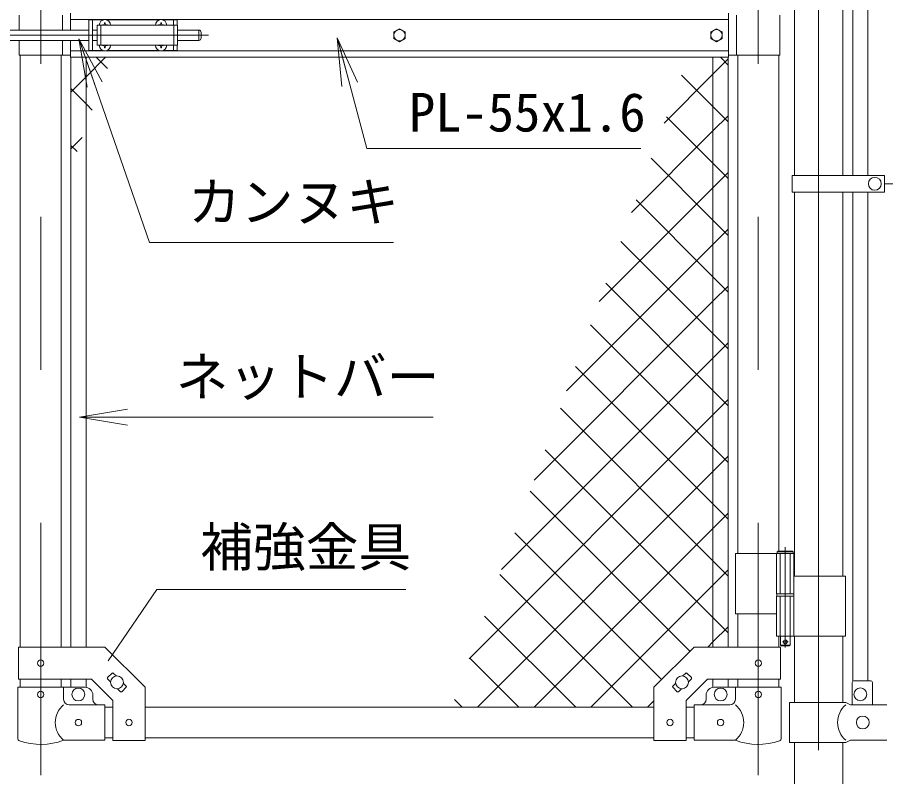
# Model space of a CAD drawing. Units: millimetres, scale not verified. Extents: x -6300 to 6300, y -4455 to 4455.
# Drawn here: x -3397 to -2315, y -854 to 91 of the extents above; entities that cross this region are included whole.
import ezdxf
from ezdxf.enums import TextEntityAlignment as Align

# ---------------------------------------------------------------- set-up
doc = ezdxf.new("R2010")
doc.units = ezdxf.units.MM
doc.header["$LTSCALE"] = 30
doc.linetypes.add('DASHED', pattern=[7.5, 6, -1.5])
doc.linetypes.add('USER1', pattern=[50.8, 31.75, -6.35, 6.35, -6.35])
for name, color, linetype, lineweight in [('0-0_D-STR-TXT', 7, 'Continuous', 9), ('0-3_D-BMK', 2, 'USER1', 13), ('0-4_D-STR1', 1, 'Continuous', 18), ('0-5_D-STR3', 3, 'Continuous', 13), ('0-7_0', 7, 'Continuous', 9), ('0-B_D-STR2', 7, 'Continuous', 9)]:
    doc.layers.add(name, color=color, linetype=linetype, lineweight=lineweight)
doc.styles.add('ＭＳ ゴシック', font='')
doc.styles.get('ＭＳ ゴシック').set_extended_font_data('MS Gothic')

# ---------------------------------------------------------------- blocks, each defined once
blk = doc.blocks.new('_Open')
at = {"layer": '0-7_0'}
blk.add_line((-30, 5), (0, 0), dxfattribs=at)
blk.add_lwpolyline([(-30, -5), (0, 0), (-30, 0)], dxfattribs=at)

msp = doc.modelspace()

# ---------------------------------------------------------------- linework, layer by layer
at = {"layer": '0-0_D-STR-TXT'}
msp.add_line((-2879.01, -406.84), (-3317.6, -406.84), dxfattribs=at)
for points in [[(-2928.15, -189.33), (-3232.12, -189.33), (-3319.56, 62.42)], [(-2620.23, -72.31), (-2961.51, -72.31), (-2997.73, 63.73)], [(-2912.95, -621.57), (-3223.01, -621.57), (-3283.85, -710.37)]]:
    msp.add_lwpolyline(points, dxfattribs=at)
at = {"layer": '0-3_D-BMK'}
for p, q in [((-2398.51, 3179.08), (-2398.51, -1266.74)), ((-3367.86, 985.57), (-3367.86, -852.82)), ((-2473.66, 985.57), (-2473.66, -852.82)), ((-3498.55, 68.84), (-3158.55, 68.84)), ((-2440.1, -568.74), (-2440.1, -693.63)), ((-2443.72, -686.66), (-2436.47, -686.66))]:
    msp.add_line(p, q, dxfattribs=at)
at = {"layer": '0-4_D-STR1'}
for p, q in [((-2428.76, 563.34), (-2428.76, -105.66)), ((-2368.26, 563.34), (-2368.26, -105.66)), ((-3393.26, 43.84), (-3393.26, -693.11)), ((-3342.46, 43.84), (-3342.46, -693.11)), ((-2499.06, 43.84), (-2499.06, -576.66)), ((-2448.26, 43.84), (-2448.26, -573.66)), ((-2428.76, -126.66), (-2428.76, -604.66)), ((-2368.26, -126.66), (-2368.26, -604.66)), ((-2499.06, -651.66), (-2499.06, -693.11)), ((-2448.26, -679.66), (-2448.26, -693.11)), ((-2428.76, -679.66), (-2428.76, -762.06)), ((-2368.26, -679.66), (-2368.26, -762.06)), ((-3393.26, -733.11), (-3393.26, -743.16)), ((-3342.46, -733.11), (-3342.46, -743.16)), ((-2499.06, -733.11), (-2499.06, -743.16)), ((-2448.26, -733.11), (-2448.26, -743.16)), ((-3287.86, -768.16), (-3277.86, -768.16)), ((-3237.86, -768.16), (-2603.66, -768.16)), ((-2563.66, -768.16), (-2553.66, -768.16)), ((-3287.86, -806.16), (-3277.86, -806.16)), ((-3237.86, -806.16), (-2603.66, -806.16)), ((-2563.66, -806.16), (-2553.66, -806.16)), ((-2428.76, -812.06), (-2428.76, -1256.16)), ((-2368.26, -812.06), (-2368.26, -1256.16))]:
    msp.add_line(p, q, dxfattribs=at)
at = {"layer": '0-5_D-STR3'}
for p, q in [((-2356.01, 563.34), (-2356.01, -105.66)), ((-2337.01, 563.34), (-2337.01, -105.66)), ((-3394.86, 93.84), (-3394.86, 75.34)), ((-3340.86, 93.84), (-3340.86, 75.34)), ((-3330.76, 75.34), (-3330.76, 96.34)), ((-3330.76, 88.34), (-2510.76, 88.34)), ((-3307.86, 87.84), (-3307.86, 49.84)), ((-3307.86, 87.84), (-3290.45, 87.84)), ((-3303.36, 87.84), (-3303.36, 49.84)), ((-3285.26, 87.84), (-3220.45, 87.84)), ((-3215.26, 87.84), (-3197.86, 87.84)), ((-3202.36, 87.84), (-3202.36, 81.34)), ((-3197.86, 87.84), (-3197.86, 81.34)), ((-2510.76, 41.34), (-2510.76, 96.34)), ((-2500.66, 93.84), (-2500.66, 43.84)), ((-2446.66, 93.84), (-2446.66, 43.84)), ((-3297.36, 81.34), (-3297.36, 56.34)), ((-3297.36, 81.34), (-3197.36, 81.34)), ((-3289.71, 81.76), (-3291.01, 81.73)), ((-3291.01, 81.73), (-3291.01, 81.34)), ((-3288.25, 84.49), (-3288.27, 83.19)), ((-3288.25, 84.49), (-3287.46, 84.49)), ((-3287.46, 84.49), (-3287.44, 83.19)), ((-3219.71, 81.76), (-3221.01, 81.73)), ((-3221.01, 81.73), (-3221.01, 81.34)), ((-3218.25, 84.49), (-3218.27, 83.19)), ((-3218.25, 84.49), (-3217.46, 84.49)), ((-3217.46, 84.49), (-3217.44, 83.19)), ((-3216, 81.76), (-3214.71, 81.73)), ((-3214.71, 81.73), (-3214.71, 81.34)), ((-3197.36, 81.34), (-3197.36, 56.34)), ((-3431.21, 75.34), (-3307.86, 75.34)), ((-3303.36, 75.34), (-3297.36, 75.34)), ((-3197.36, 75.34), (-3170.86, 75.34)), ((-3170.86, 75.34), (-3170.86, 62.34)), ((-3167.86, 72.34), (-3167.86, 65.34)), ((-3431.21, 62.34), (-3307.86, 62.34)), ((-3394.86, 62.34), (-3394.86, 43.84)), ((-3340.86, 62.34), (-3340.86, 43.84)), ((-3330.76, 41.34), (-3330.76, 62.34)), ((-3303.36, 62.34), (-3297.36, 62.34)), ((-3297.36, 56.34), (-3197.36, 56.34)), ((-3291.01, 55.94), (-3291.01, 56.34)), ((-3289.71, 55.92), (-3291.01, 55.94)), ((-3288.25, 53.19), (-3288.27, 54.49)), ((-3287.46, 53.19), (-3287.44, 54.49)), ((-3286, 55.92), (-3284.71, 55.94)), ((-3284.71, 55.94), (-3284.71, 56.34)), ((-3221.01, 55.94), (-3221.01, 56.34)), ((-3219.71, 55.92), (-3221.01, 55.94)), ((-3218.25, 53.19), (-3218.27, 54.49)), ((-3217.46, 53.19), (-3217.44, 54.49)), ((-3216, 55.92), (-3214.71, 55.94)), ((-3214.71, 55.94), (-3214.71, 56.34)), ((-3202.36, 56.34), (-3202.36, 49.84)), ((-3197.86, 56.34), (-3197.86, 49.84)), ((-3197.36, 62.34), (-3170.86, 62.34)), ((-3394.86, 43.84), (-3330.76, 43.84)), ((-3330.76, 49.34), (-2510.76, 49.34)), ((-3307.86, 49.84), (-3290.45, 49.84)), ((-3288.25, 53.19), (-3287.46, 53.19)), ((-3285.26, 49.84), (-3220.45, 49.84)), ((-3218.25, 53.19), (-3217.46, 53.19)), ((-3215.26, 49.84), (-3197.86, 49.84)), ((-2446.66, 43.84), (-2510.76, 43.84)), ((-3330.76, 41.34), (-2510.76, 41.34)), ((-3330.36, 41.34), (-3330.36, -693.11)), ((-3311.36, 41.34), (-3311.36, -693.11)), ((-2530.16, 41.34), (-2530.16, -693.11)), ((-2511.16, 41.34), (-2511.16, -693.11)), ((-2431.31, -105.66), (-2431.31, -126.66)), ((-2431.31, -105.66), (-2316.51, -105.66)), ((-2316.51, -105.66), (-2316.51, -126.66)), ((-2048.51, -116.16), (-2316.51, -116.16)), ((-2431.31, -126.66), (-2316.51, -126.66)), ((-2356.01, -735.74), (-2356.01, -126.66)), ((-2337.01, -735.06), (-2337.01, -126.66)), ((-2502.21, -576.66), (-2502.21, -651.66)), ((-2502.21, -576.66), (-2429.3, -576.66)), ((-2450.9, -576.66), (-2450.9, -626.66)), ((-2430.1, -574.66), (-2450.1, -574.66)), ((-2449.1, -573.66), (-2431.1, -573.66)), ((-2430.1, -574.66), (-2431.1, -573.66)), ((-2430.1, -574.66), (-2430.1, -576.66)), ((-2429.3, -576.66), (-2429.3, -626.66)), ((-2429.3, -604.66), (-2364.96, -604.66)), ((-2364.96, -604.66), (-2364.96, -679.66)), ((-2450.9, -626.66), (-2429.3, -626.66)), ((-2450.6, -626.66), (-2450.6, -629.66)), ((-2429.6, -626.66), (-2429.6, -629.66)), ((-2450.9, -629.66), (-2429.3, -629.66)), ((-2450.9, -629.66), (-2450.9, -679.66)), ((-2450.6, -629.66), (-2429.6, -629.66)), ((-2429.3, -629.66), (-2429.3, -679.66)), ((-2502.21, -651.66), (-2451.01, -651.66)), ((-2450.9, -679.66), (-2364.96, -679.66)), ((-2446.1, -679.66), (-2446.1, -690.66)), ((-2445.1, -691.66), (-2446.1, -690.66)), ((-2445.1, -691.66), (-2435.1, -691.66)), ((-2435.1, -691.66), (-2434.1, -690.66)), ((-3395.56, -733.11), (-3395.56, -693.11)), ((-2445.96, -733.11), (-2445.96, -693.11)), ((-3395.56, -733.11), (-3304.43, -733.11)), ((-3330.36, -733.11), (-3330.36, -743.16)), ((-3311.36, -733.11), (-3311.36, -743.16)), ((-3304.43, -733.11), (-3277.86, -759.68)), ((-3284.52, -731.1), (-3278.87, -725.44)), ((-3284.52, -732.52), (-3280.81, -736.23)), ((-3277.45, -725.44), (-3273.74, -729.16)), ((-2564.06, -725.44), (-2567.78, -729.16)), ((-2537.09, -733.11), (-2563.66, -759.68)), ((-2556.99, -731.1), (-2562.65, -725.44)), ((-2556.99, -732.52), (-2560.71, -736.23)), ((-2445.96, -733.11), (-2537.09, -733.11)), ((-2530.16, -733.11), (-2530.16, -743.16)), ((-2511.16, -733.11), (-2511.16, -743.16)), ((-2354.51, -735.06), (-2333.51, -735.06)), ((-3396.41, -743.16), (-3339.31, -743.16)), ((-3396.41, -743.16), (-3396.41, -806.85)), ((-3339.31, -743.16), (-3339.31, -758.16)), ((-3339.31, -743.16), (-3312.86, -743.16)), ((-3271.98, -745.06), (-3268.26, -748.78)), ((-3266.85, -748.78), (-3261.19, -743.12)), ((-3264.91, -737.99), (-3261.19, -741.71)), ((-3237.86, -809.36), (-3237.86, -743.11)), ((-2603.66, -809.36), (-2603.66, -743.11)), ((-2576.61, -737.99), (-2580.32, -741.71)), ((-2574.67, -748.78), (-2580.32, -743.12)), ((-2569.54, -745.06), (-2573.25, -748.78)), ((-2502.21, -743.16), (-2528.66, -743.16)), ((-2445.11, -743.16), (-2502.21, -743.16)), ((-2502.21, -743.16), (-2502.21, -758.16)), ((-2445.11, -743.16), (-2445.11, -806.85)), ((-2356.51, -737.06), (-2356.51, -765.06)), ((-2331.51, -737.06), (-2331.51, -765.06)), ((-3302.86, -758.16), (-3302.86, -753.16)), ((-2538.66, -758.16), (-2538.66, -753.16)), ((-3287.86, -765.16), (-3332.31, -765.16)), ((-3287.86, -809.16), (-3287.86, -765.16)), ((-3277.86, -809.36), (-3277.86, -759.68)), ((-2563.66, -809.36), (-2563.66, -759.68)), ((-2553.66, -765.16), (-2509.21, -765.16)), ((-2553.66, -809.16), (-2553.66, -765.16)), ((-2434.61, -762.06), (-2364.71, -762.06)), ((-2434.61, -762.06), (-2434.61, -812.06)), ((-2358.71, -765.06), (-2364.71, -762.06)), ((-2358.71, -765.06), (-2313.51, -765.06)), ((-3287.86, -809.16), (-3339.31, -809.16)), ((-3277.86, -809.36), (-3237.86, -809.36)), ((-2563.66, -809.36), (-2603.66, -809.36)), ((-2553.66, -809.16), (-2502.21, -809.16)), ((-2358.71, -809.06), (-2364.71, -812.06)), ((-2358.71, -809.06), (-2313.51, -809.06)), ((-2434.61, -812.06), (-2364.71, -812.06))]:
    msp.add_line(p, q, dxfattribs=at)
at = {"layer": '0-5_D-STR3', "linetype": 'DASHED'}
for p, q in [((-3292.86, 81.34), (-3292.86, 56.34)), ((-3201.86, 81.34), (-3201.86, 56.34)), ((-2446.4, -576.66), (-2446.4, -626.66)), ((-2433.8, -576.66), (-2433.8, -626.66)), ((-2446.4, -629.66), (-2446.4, -679.66)), ((-2433.8, -629.66), (-2433.8, -679.66))]:
    msp.add_line(p, q, dxfattribs=at)
at = {"layer": '0-5_D-STR3'}
for points in [[(-3286, 81.76), (-3284.71, 81.73), (-3284.71, 81.34)], [(-2449.1, -573.66), (-2450.1, -574.66), (-2450.1, -576.66)], [(-2434.1, -679.66), (-2434.1, -690.66), (-2446.1, -690.66)], [(-3395.56, -693.11), (-3287.86, -693.11), (-3237.86, -743.11)], [(-2445.96, -693.11), (-2553.66, -693.11), (-2603.66, -743.11)]]:
    msp.add_lwpolyline(points, dxfattribs=at)
for points in [[(-2920.76, 76.94), (-2927.77, 72.89), (-2927.77, 64.79), (-2920.76, 60.74), (-2913.74, 64.79), (-2913.74, 72.89)], [(-2525.76, 76.94), (-2532.77, 72.89), (-2532.77, 64.79), (-2525.76, 60.74), (-2518.74, 64.79), (-2518.74, 72.89)]]:
    msp.add_lwpolyline(points, close=True, dxfattribs=at)
for centre, radius in [((-2920.76, 68.84), 7.03), ((-2525.76, 68.84), 7.03), ((-2328.51, -116.16), 8), ((-2440.1, -686.66), 2.5), ((-3367.86, -713.11), 4), ((-2473.66, -713.11), 4), ((-3272.86, -737.11), 8), ((-2568.66, -737.11), 8), ((-3320.86, -752.16), 8), ((-2520.66, -752.16), 8), ((-2346.51, -752.06), 8), ((-3367.86, -752.16), 4), ((-2473.66, -752.16), 4), ((-3320.86, -787.16), 4), ((-3257.86, -787.11), 4), ((-2583.66, -787.11), 4), ((-2520.66, -787.16), 4), ((-2343.51, -787.06), 8)]:
    msp.add_circle(centre, radius, dxfattribs=at)
for centre, radius, start, end in [((-3287.86, 81.34), 7, 0, 180), ((-3217.86, 81.34), 7, 0, 180), ((-3289.76, 83.24), 1.49, 270, 0), ((-3285.95, 83.24), 1.49, 180, 270), ((-3219.76, 83.24), 1.49, 270, 0), ((-3215.95, 83.24), 1.49, 180, 270), ((-3170.86, 72.34), 3, 0, 90), ((-3170.86, 65.34), 3, 270, 0), ((-3287.86, 56.34), 7, 180, 0), ((-3289.76, 54.43), 1.49, 0, 90), ((-3285.95, 54.43), 1.49, 90, 180), ((-3217.86, 56.34), 7, 180, 0), ((-3219.76, 54.43), 1.49, 0, 90), ((-3215.95, 54.43), 1.49, 90, 180), ((-3283.82, -731.81), 1, 135, 225), ((-3278.16, -726.15), 1, 45, 135), ((-2563.35, -726.15), 1, 45, 135), ((-2557.7, -731.81), 1, 315, 45), ((-2354.51, -737.06), 2, 90, 180), ((-2333.51, -737.06), 2, 0, 90), ((-3312.86, -753.16), 10, 0, 90), ((-3261.9, -742.41), 1, 315, 45), ((-2579.62, -742.41), 1, 135, 225), ((-2528.66, -753.16), 10, 90, 180), ((-3267.55, -748.07), 1, 225, 315), ((-2573.96, -748.07), 1, 225, 315), ((-3321.11, -787.16), 28.55, 129.59418, 230.40582), ((-3332.31, -758.16), 7, 180, 270), ((-3295.86, -758.16), 7, 180, 270), ((-2545.66, -758.16), 7, 270, 0), ((-2509.21, -758.16), 7, 270, 0), ((-2520.4, -787.16), 28.55, 309.59418, 50.40582), ((-2346.12, -787.06), 28.8, 130.19176, 229.80824), ((-3393.11, -806.85), 3.3, 180, 250.77949), ((-3367.86, -734.43), 80, 250.77949, 290.9084), ((-2473.66, -734.43), 80, 249.0916, 289.22051), ((-2448.41, -806.85), 3.3, 289.22051, 0)]:
    msp.add_arc(centre, radius, start, end, dxfattribs=at)
at = {"layer": '0-B_D-STR2'}
for p, q in [((-3284.75, 27.53), (-3298.55, 41.34)), ((-2530.16, 20.38), (-2511.16, 39.38)), ((-2511.16, 31.76), (-2520.74, 41.34)), ((-2591.14, -40.6), (-2530.16, 20.38)), ((-2530.16, -19.95), (-2569.36, 19.25)), ((-2511.16, -38.95), (-2530.16, -19.95)), ((-2530.16, -50.33), (-2511.16, -31.33)), ((-2530.16, -90.66), (-2588.22, -32.59)), ((-2631.6, -151.78), (-2530.16, -50.33)), ((-3330.36, -72.71), (-3316.02, -58.37)), ((-3322.49, -76.15), (-3330.36, -68.28)), ((-2530.16, -161.37), (-2607.09, -84.44)), ((-2511.16, -109.66), (-2530.16, -90.66)), ((-2530.16, -121.04), (-2511.16, -102.04)), ((-2672.07, -262.95), (-2530.16, -121.04)), ((-2530.16, -232.08), (-2625.96, -136.28)), ((-2511.16, -180.37), (-2530.16, -161.37)), ((-2530.16, -191.75), (-2511.16, -172.75)), ((-2712.53, -374.13), (-2530.16, -191.75)), ((-2530.16, -302.79), (-2644.83, -188.12)), ((-2511.16, -251.08), (-2530.16, -232.08)), ((-2530.16, -373.5), (-2663.7, -239.96)), ((-2530.16, -262.46), (-2511.16, -243.46)), ((-2753, -485.3), (-2530.16, -262.46)), ((-2530.16, -444.22), (-2682.57, -291.8)), ((-2511.16, -321.79), (-2530.16, -302.79)), ((-2530.16, -333.17), (-2511.16, -314.17)), ((-2793.46, -596.48), (-2530.16, -333.17)), ((-2530.16, -514.93), (-2701.44, -343.64)), ((-2511.16, -392.5), (-2530.16, -373.5)), ((-2530.16, -403.88), (-2511.16, -384.88)), ((-2530.16, -585.64), (-2720.31, -395.49)), ((-2833.93, -707.65), (-2530.16, -403.88)), ((-2530.16, -656.35), (-2739.18, -447.33)), ((-2511.16, -463.22), (-2530.16, -444.22)), ((-2530.16, -474.59), (-2511.16, -455.59)), ((-2823.72, -768.16), (-2530.16, -474.59)), ((-2558.88, -698.33), (-2758.04, -499.17)), ((-2511.16, -533.93), (-2530.16, -514.93)), ((-2530.16, -545.3), (-2511.16, -526.3)), ((-2594.24, -733.69), (-2776.91, -551.01)), ((-2753.01, -768.16), (-2530.16, -545.3)), ((-2511.16, -604.64), (-2530.16, -585.64)), ((-2630.47, -768.16), (-2795.78, -602.85)), ((-2530.16, -616.02), (-2511.16, -597.02)), ((-2682.3, -768.16), (-2530.16, -616.02)), ((-2701.19, -768.16), (-2814.65, -654.7)), ((-2511.16, -675.35), (-2530.16, -656.35)), ((-2771.9, -768.16), (-2833.52, -706.54)), ((-2842.61, -768.16), (-2852.39, -758.38)), ((-2611.59, -768.16), (-2603.66, -760.23))]:
    msp.add_line(p, q, dxfattribs=at)
for points in [[(-3330.36, -2), (-3311.36, 17), (-3287.02, 41.34)], [(-3303.62, -24.31), (-3311.36, -16.57), (-3330.36, 2.43)], [(-2536.54, -693.11), (-2530.16, -686.73), (-2511.16, -667.73)]]:
    msp.add_lwpolyline(points, dxfattribs=at)

# ---------------------------------------------------------------- block references
at = {"layer": '0-0_D-STR-TXT', "xscale": 2, "yscale": 2}
for p, rotation in [((-3320.22, 64.31), 109.15293), ((-2998.24, 65.66), 104.91069), ((-3319.6, -406.84), 180)]:
    msp.add_blockref('_Open', p, dxfattribs=dict(at, rotation=rotation))

# ---------------------------------------------------------------- texts
at = {"layer": '0-0_D-STR-TXT', "style": 'ＭＳ ゴシック'}
for s, p in [('PL-55x1.6', (-2909.06, -65.56)), ('カンヌキ', (-3184.25, -177.26)), ('ネットバー', (-3199.57, -394.89)), ('補強金具', (-3169.04, -606.96))]:
    msp.add_text(s, height=48.17, dxfattribs=at).set_placement(p, align=Align.BOTTOM_LEFT)

doc.saveas('drawing.dxf')
